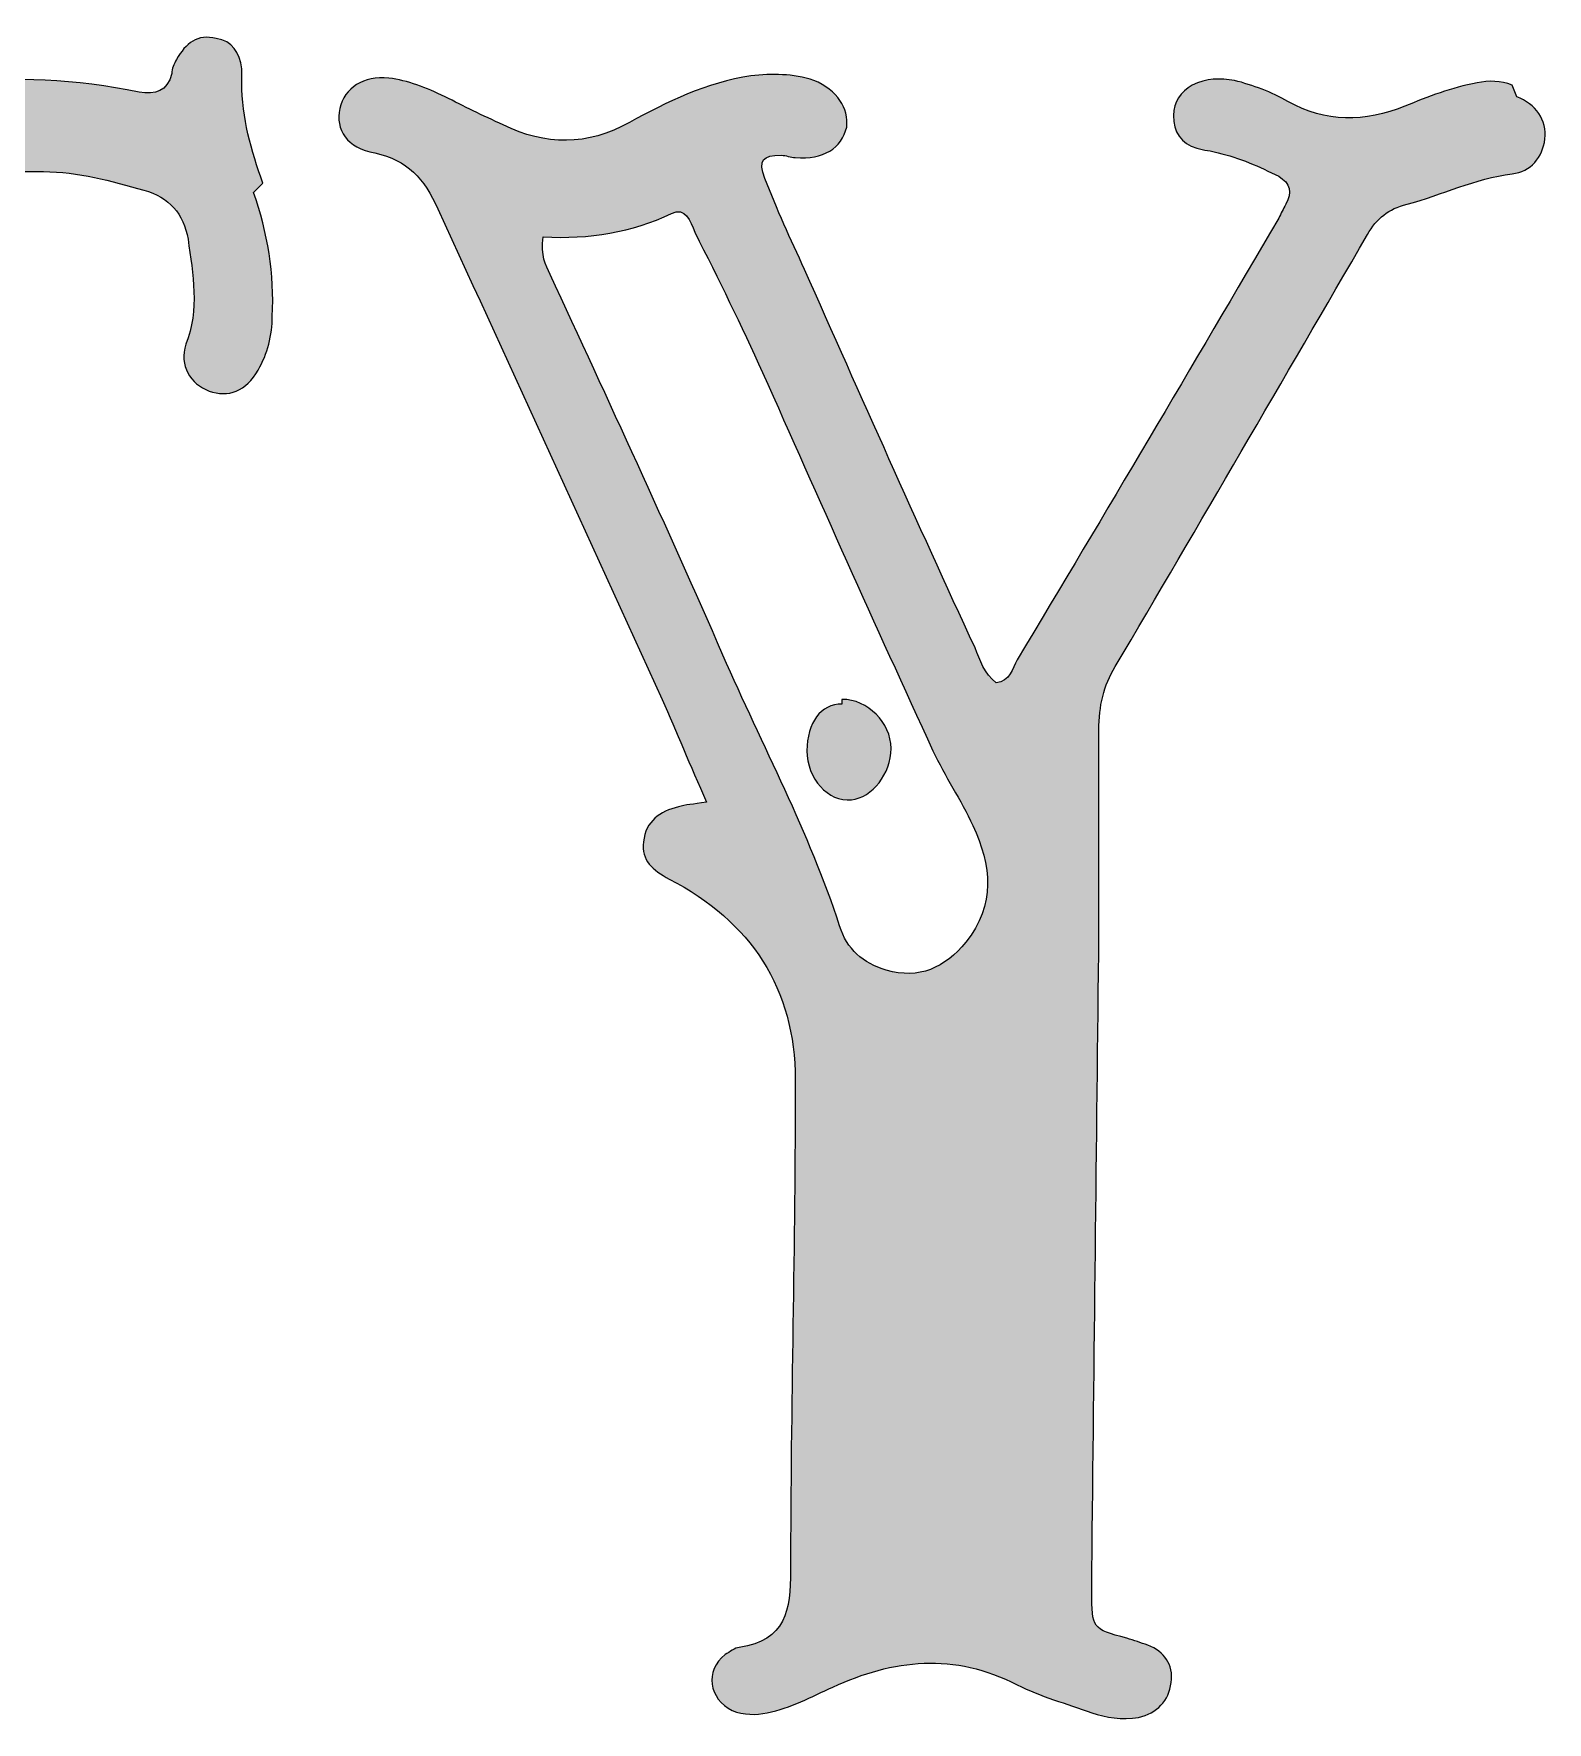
# Model space of a CAD drawing. Header units: inches. Extents: x 152 to 928, y -868 to -212.
# Drawn here: x 672.4 to 794.6, y -867.8 to -731.4 of the extents above; entities that cross this region are included whole.
import ezdxf

# ---------------------------------------------------------------- set-up
doc = ezdxf.new("R2010")
doc.units = ezdxf.units.IN
doc.header["$MEASUREMENT"] = 0
doc.layers.add('Layer 1', color=7, linetype='Continuous')

# ---------------------------------------------------------------- blocks, each defined once
blk = doc.blocks.new('block 6')
at = {"layer": 'Layer 1', "true_color": 0x2a4f7b}
h = blk.add_hatch(color=167, dxfattribs=at)
h.dxf.hatch_style = 2
edge = h.paths.add_edge_path()
edge.add_spline(control_points=[(690.13, -744.25), (691.26, -747.46), (691.82, -750.86), (691.64, -754.25), (691.64, -755.76), (691.26, -757.27), (690.5, -758.59), (689.56, -760.28), (688.05, -760.85), (686.54, -760.28), (685.03, -759.72), (684.09, -758.21), (684.66, -756.51), (685.79, -753.69), (685.22, -750.86), (684.84, -748.03), (684.47, -745.95), (683.34, -744.63), (681.26, -744.06), (678.62, -743.31), (675.98, -742.56), (673.15, -742.56), (670.13, -742.56), (667.12, -742.56), (664.1, -742.56), (662.97, -742.56), (661.84, -742.74), (660.89, -742.94), (657.88, -743.69), (657.5, -744.25), (657.5, -747.27), (657.5, -751.23), (657.5, -755.19), (657.5, -759.15), (657.5, -770.85), (656.74, -782.54), (656.37, -794.23), (656.37, -795.18), (656.37, -796.12), (656.37, -797.06), (656.18, -810.45), (656.18, -823.84), (655.61, -837.23), (655.42, -842.7), (655.42, -848.36), (654.86, -853.83), (654.67, -855.53), (654.86, -857.22), (654.86, -858.92), (654.86, -860.43), (655.61, -861.19), (657.12, -861.19), (658.06, -861.19), (659.01, -861.19), (659.95, -861.56), (661.27, -862.13), (662.03, -863.07), (662.03, -864.39), (662.03, -865.71), (661.27, -866.47), (660.14, -867.03), (659.2, -867.41), (658.06, -867.41), (656.93, -867.41), (654.1, -867.41), (651.46, -866.66), (648.82, -865.9), (643.16, -864.02), (637.51, -864.39), (631.85, -866.28), (630.34, -866.84), (628.64, -867.22), (626.94, -867.6), (626.19, -867.79), (625.25, -867.79), (624.49, -867.6), (622.79, -867.41), (621.85, -866.28), (621.67, -864.96), (621.48, -863.64), (622.23, -862.51), (623.74, -861.94), (624.11, -861.75), (624.49, -861.75), (624.87, -861.75), (627.51, -861), (627.51, -861), (627.51, -857.98), (627.51, -852.13), (627.51, -846.29), (627.7, -840.44), (627.89, -831.58), (628.08, -822.71), (628.26, -813.85), (628.26, -811.59), (628.08, -809.32), (627.13, -807.06), (626.38, -805.17), (625.44, -803.47), (623.36, -802.34), (621.48, -801.4), (621.1, -800.08), (621.67, -798.76), (622.23, -797.25), (623.55, -796.69), (625.44, -797.06), (625.81, -797.06), (626.19, -797.25), (626.57, -797.44), (628.08, -798), (628.64, -797.25), (628.83, -795.93), (629.02, -794.8), (629.02, -793.67), (629.02, -792.54), (629.02, -787.82), (629.21, -783.11), (629.21, -778.39), (629.02, -768.58), (629.77, -758.78), (629.77, -748.97), (629.77, -745.2), (629.77, -745.2), (626.19, -744.63), (620.72, -743.69), (615.25, -742.94), (609.6, -743.88), (607.71, -744.25), (606.77, -745.01), (606.39, -746.71), (605.63, -750.1), (604.5, -753.31), (605.45, -756.89), (606.01, -758.96), (604.88, -760.47), (603.18, -760.85), (601.67, -761.23), (599.97, -760.28), (599.22, -758.4), (598.47, -756.33), (598.09, -754.25), (598.47, -752.18), (598.84, -750.29), (599.22, -748.4), (599.79, -746.52), (600.73, -743.31), (601.48, -740.11), (601.3, -736.71), (601.11, -734.64), (601.86, -733.5), (603.18, -733.13), (604.5, -732.75), (605.82, -733.32), (606.58, -735.2), (607.33, -737.09), (608.46, -737.28), (610.16, -736.9), (613.37, -736.33), (616.57, -736.52), (619.78, -736.9), (626, -737.65), (632.23, -738.41), (638.26, -739.92), (642.6, -741.05), (646.94, -740.29), (651.08, -738.79), (660.89, -735.2), (670.7, -734.07), (680.88, -736.14), (682.2, -736.33), (683.15, -736.14), (683.52, -734.64), (683.52, -734.26), (683.71, -733.88), (683.9, -733.5), (684.66, -732.18), (685.6, -731.43), (687.11, -731.81), (688.43, -731.99), (688.99, -732.94), (689.18, -734.26), (689.18, -734.64), (689.18, -735.01), (689.18, -735.39), (689.18, -738.22), (689.94, -740.86), (690.88, -743.5), (690.88, -743.5), (690.13, -744.25), (690.13, -744.25)], knot_values=[0, 0, 0, 0, 1, 1, 1, 2, 2, 2, 3, 3, 3, 4, 4, 4, 5, 5, 5, 6, 6, 6, 7, 7, 7, 8, 8, 8, 9, 9, 9, 10, 10, 10, 11, 11, 11, 12, 12, 12, 13, 13, 13, 14, 14, 14, 15, 15, 15, 16, 16, 16, 17, 17, 17, 18, 18, 18, 19, 19, 19, 20, 20, 20, 21, 21, 21, 22, 22, 22, 23, 23, 23, 24, 24, 24, 25, 25, 25, 26, 26, 26, 27, 27, 27, 28, 28, 28, 29, 29, 29, 30, 30, 30, 31, 31, 31, 32, 32, 32, 33, 33, 33, 34, 34, 34, 35, 35, 35, 36, 36, 36, 37, 37, 37, 38, 38, 38, 39, 39, 39, 40, 40, 40, 41, 41, 41, 42, 42, 42, 43, 43, 43, 44, 44, 44, 45, 45, 45, 46, 46, 46, 47, 47, 47, 48, 48, 48, 49, 49, 49, 50, 50, 50, 51, 51, 51, 52, 52, 52, 53, 53, 53, 54, 54, 54, 55, 55, 55, 56, 56, 56, 57, 57, 57, 58, 58, 58, 59, 59, 59, 60, 60, 60, 61, 61, 61, 62, 62, 62, 63, 63, 63, 63], degree=3, periodic=1)
edge = h.paths.add_edge_path()
edge.add_spline(control_points=[(650.71, -762.17), (650.71, -756.89), (650.71, -752.93), (650.71, -748.97), (650.71, -747.08), (650.71, -746.89), (648.82, -747.27), (645.24, -748.21), (641.66, -748.21), (637.89, -748.03), (635.24, -747.84), (635.24, -747.84), (635.24, -750.67), (635.06, -761.98), (634.87, -773.3), (634.68, -784.62), (634.49, -791.22), (634.49, -797.82), (634.11, -804.42), (633.92, -806.68), (634.3, -806.87), (636.38, -805.93), (639.96, -804.23), (643.54, -804.04), (647.31, -805.93), (649.39, -806.87), (649.58, -806.68), (649.58, -804.23), (649.58, -800.27), (649.58, -796.31), (649.77, -792.35), (650.14, -781.6), (650.52, -770.85), (650.9, -761.42), (650.9, -761.42), (650.71, -762.17), (650.71, -762.17)], knot_values=[0, 0, 0, 0, 1, 1, 1, 2, 2, 2, 3, 3, 3, 4, 4, 4, 5, 5, 5, 6, 6, 6, 7, 7, 7, 8, 8, 8, 9, 9, 9, 10, 10, 10, 11, 11, 11, 12, 12, 12, 12], degree=3, periodic=1)
edge = h.paths.add_edge_path()
edge.add_spline(control_points=[(645.62, -794.8), (645.62, -797.06), (643.92, -798.76), (641.84, -798.76), (639.58, -798.76), (637.32, -796.31), (637.32, -793.86), (637.32, -791.59), (639.01, -789.71), (640.9, -789.71), (643.16, -789.71), (645.62, -792.35), (645.62, -794.8)], knot_values=[0, 0, 0, 0, 1, 1, 1, 2, 2, 2, 3, 3, 3, 4, 4, 4, 4], degree=3, periodic=1)
h = blk.add_hatch(color=167, dxfattribs=at)
h.dxf.hatch_style = 2
edge = h.paths.add_edge_path()
edge.add_spline(control_points=[(792.16, -736.52), (793.66, -737.09), (794.61, -738.41), (794.42, -739.92), (794.23, -741.43), (793.29, -742.56), (791.78, -742.74), (788.76, -743.12), (786.12, -744.44), (783.29, -745.2), (781.78, -745.57), (780.84, -746.33), (780.09, -747.65), (773.29, -759.34), (766.51, -771.03), (759.72, -782.54), (758.78, -784.05), (758.4, -785.75), (758.4, -787.63), (758.4, -793.1), (758.4, -798.57), (758.4, -804.04), (758.21, -821.2), (758.02, -838.37), (757.83, -855.53), (757.83, -856.09), (757.83, -856.66), (757.83, -857.22), (757.83, -860.24), (757.83, -860.24), (760.66, -861), (761.22, -861.19), (761.79, -861.37), (762.36, -861.56), (763.68, -862.13), (764.43, -863.07), (764.24, -864.58), (764.05, -866.09), (763.11, -867.03), (761.6, -867.41), (760.28, -867.6), (758.96, -867.41), (757.83, -867.03), (755.76, -866.28), (753.68, -865.71), (751.8, -864.77), (746.71, -862.13), (741.8, -862.69), (736.9, -864.96), (735.2, -865.71), (733.5, -866.66), (731.61, -867.03), (730.67, -867.22), (729.73, -867.22), (728.79, -866.84), (726.9, -865.9), (726.52, -863.64), (728.22, -862.32), (728.6, -862.13), (728.98, -861.75), (729.35, -861.75), (733.12, -861.19), (733.5, -858.73), (733.5, -855.53), (733.5, -842.33), (733.88, -829.12), (733.88, -815.92), (733.88, -808.57), (730.3, -803.1), (723.69, -799.7), (722.37, -798.95), (721.43, -798.2), (721.62, -796.69), (721.81, -794.99), (722.94, -794.23), (724.45, -793.86), (725.01, -793.67), (725.58, -793.67), (726.71, -793.48), (725.39, -790.46), (724.26, -787.82), (723.13, -785.18), (717.09, -771.98), (711.06, -758.78), (705.02, -745.57), (703.89, -743.12), (702.57, -741.62), (699.93, -741.05), (697.67, -740.67), (696.72, -739.16), (697.1, -737.47), (697.48, -735.77), (698.99, -734.82), (701.06, -735.01), (702.57, -735.2), (704.08, -735.77), (705.59, -736.52), (707.1, -737.28), (708.61, -738.03), (710.3, -738.79), (713.7, -740.48), (717.09, -740.48), (720.49, -738.6), (723.51, -736.9), (726.71, -735.39), (730.3, -734.82), (731.99, -734.64), (733.69, -734.64), (735.39, -735.2), (737.27, -735.96), (738.22, -737.47), (738.03, -738.97), (737.65, -740.67), (736.14, -741.62), (733.88, -741.43), (733.5, -741.43), (733.12, -741.24), (732.75, -741.24), (731.24, -741.24), (730.86, -741.62), (731.43, -743.12), (732.37, -745.57), (733.5, -748.03), (734.63, -750.48), (739.16, -760.66), (743.69, -770.85), (748.4, -781.03), (748.78, -781.98), (749.15, -783.11), (750.1, -783.86), (751.23, -783.67), (751.42, -782.73), (751.8, -781.98), (758.96, -770.09), (765.94, -758.21), (772.92, -746.33), (773.11, -745.95), (773.29, -745.57), (773.49, -745.2), (774.05, -744.25), (773.86, -743.5), (772.92, -742.94), (771.41, -742.18), (769.71, -741.43), (768.02, -741.05), (767.45, -740.86), (766.88, -740.86), (766.32, -740.67), (765, -740.29), (764.43, -739.35), (764.43, -738.03), (764.43, -736.9), (765, -736.14), (765.94, -735.58), (767.07, -735.01), (768.2, -735.01), (769.34, -735.2), (770.85, -735.58), (772.35, -736.14), (773.67, -736.9), (776.69, -738.6), (779.9, -738.6), (783.1, -737.28), (784.99, -736.52), (786.87, -735.77), (788.95, -735.39), (789.89, -735.2), (790.84, -735.2), (791.78, -735.58), (791.78, -735.58), (792.16, -736.52), (792.16, -736.52)], knot_values=[0, 0, 0, 0, 1, 1, 1, 2, 2, 2, 3, 3, 3, 4, 4, 4, 5, 5, 5, 6, 6, 6, 7, 7, 7, 8, 8, 8, 9, 9, 9, 10, 10, 10, 11, 11, 11, 12, 12, 12, 13, 13, 13, 14, 14, 14, 15, 15, 15, 16, 16, 16, 17, 17, 17, 18, 18, 18, 19, 19, 19, 20, 20, 20, 21, 21, 21, 22, 22, 22, 23, 23, 23, 24, 24, 24, 25, 25, 25, 26, 26, 26, 27, 27, 27, 28, 28, 28, 29, 29, 29, 30, 30, 30, 31, 31, 31, 32, 32, 32, 33, 33, 33, 34, 34, 34, 35, 35, 35, 36, 36, 36, 37, 37, 37, 38, 38, 38, 39, 39, 39, 40, 40, 40, 41, 41, 41, 42, 42, 42, 43, 43, 43, 44, 44, 44, 45, 45, 45, 46, 46, 46, 47, 47, 47, 48, 48, 48, 49, 49, 49, 50, 50, 50, 51, 51, 51, 52, 52, 52, 53, 53, 53, 54, 54, 54, 55, 55, 55, 56, 56, 56, 57, 57, 57, 57], degree=3, periodic=1)
edge = h.paths.add_edge_path()
edge.add_spline(control_points=[(748.21, -795.37), (747.27, -793.29), (745.95, -791.4), (745, -789.33), (740.29, -779.15), (735.76, -768.96), (731.24, -758.78), (729.54, -755.01), (727.66, -751.23), (725.77, -747.46), (725.39, -746.52), (725.01, -745.39), (723.88, -745.95), (720.68, -747.46), (717.28, -748.03), (713.51, -747.84), (713.32, -749.35), (713.7, -750.1), (714.08, -750.86), (718.79, -761.04), (723.51, -771.23), (728.03, -781.6), (731.24, -788.95), (735.01, -795.93), (737.46, -803.47), (738.03, -805.36), (739.35, -806.49), (741.23, -807.06), (743.88, -807.81), (745.95, -806.87), (747.65, -804.79), (750.1, -801.78), (749.72, -798.57), (748.21, -795.37)], knot_values=[0, 0, 0, 0, 1, 1, 1, 2, 2, 2, 3, 3, 3, 4, 4, 4, 5, 5, 5, 6, 6, 6, 7, 7, 7, 8, 8, 8, 9, 9, 9, 10, 10, 10, 11, 11, 11, 11], degree=3, periodic=1)
edge = h.paths.add_edge_path()
edge.add_spline(control_points=[(737.65, -785.18), (739.73, -785.18), (741.61, -787.07), (741.61, -789.14), (741.61, -791.22), (740.1, -793.1), (738.41, -793.29), (736.52, -793.48), (734.82, -791.59), (734.82, -789.33), (734.82, -787.07), (735.95, -785.56), (737.65, -785.56), (737.65, -785.56), (737.65, -785.18), (737.65, -785.18)], knot_values=[0, 0, 0, 0, 1, 1, 1, 2, 2, 2, 3, 3, 3, 4, 4, 4, 5, 5, 5, 5], degree=3, periodic=1)
at = {"layer": 'Layer 1', "lineweight": 0}
for points, knots in [([(690.13, -744.25), (691.26, -747.46), (691.82, -750.86), (691.64, -754.25), (691.64, -755.76), (691.26, -757.27), (690.5, -758.59), (689.56, -760.28), (688.05, -760.85), (686.54, -760.28), (685.03, -759.72), (684.09, -758.21), (684.66, -756.51), (685.79, -753.69), (685.22, -750.86), (684.84, -748.03), (684.47, -745.95), (683.34, -744.63), (681.26, -744.06), (678.62, -743.31), (675.98, -742.56), (673.15, -742.56), (670.13, -742.56), (667.12, -742.56), (664.1, -742.56), (662.97, -742.56), (661.84, -742.74), (660.89, -742.94), (657.88, -743.69), (657.5, -744.25), (657.5, -747.27), (657.5, -751.23), (657.5, -755.19), (657.5, -759.15), (657.5, -770.85), (656.74, -782.54), (656.37, -794.23), (656.37, -795.18), (656.37, -796.12), (656.37, -797.06), (656.18, -810.45), (656.18, -823.84), (655.61, -837.23), (655.42, -842.7), (655.42, -848.36), (654.86, -853.83), (654.67, -855.53), (654.86, -857.22), (654.86, -858.92), (654.86, -860.43), (655.61, -861.19), (657.12, -861.19), (658.06, -861.19), (659.01, -861.19), (659.95, -861.56), (661.27, -862.13), (662.03, -863.07), (662.03, -864.39), (662.03, -865.71), (661.27, -866.47), (660.14, -867.03), (659.2, -867.41), (658.06, -867.41), (656.93, -867.41), (654.1, -867.41), (651.46, -866.66), (648.82, -865.9), (643.16, -864.02), (637.51, -864.39), (631.85, -866.28), (630.34, -866.84), (628.64, -867.22), (626.94, -867.6), (626.19, -867.79), (625.25, -867.79), (624.49, -867.6), (622.79, -867.41), (621.85, -866.28), (621.67, -864.96), (621.48, -863.64), (622.23, -862.51), (623.74, -861.94), (624.11, -861.75), (624.49, -861.75), (624.87, -861.75), (627.51, -861), (627.51, -861), (627.51, -857.98), (627.51, -852.13), (627.51, -846.29), (627.7, -840.44), (627.89, -831.58), (628.08, -822.71), (628.26, -813.85), (628.26, -811.59), (628.08, -809.32), (627.13, -807.06), (626.38, -805.17), (625.44, -803.47), (623.36, -802.34), (621.48, -801.4), (621.1, -800.08), (621.67, -798.76), (622.23, -797.25), (623.55, -796.69), (625.44, -797.06), (625.81, -797.06), (626.19, -797.25), (626.57, -797.44), (628.08, -798), (628.64, -797.25), (628.83, -795.93), (629.02, -794.8), (629.02, -793.67), (629.02, -792.54), (629.02, -787.82), (629.21, -783.11), (629.21, -778.39), (629.02, -768.58), (629.77, -758.78), (629.77, -748.97), (629.77, -745.2), (629.77, -745.2), (626.19, -744.63), (620.72, -743.69), (615.25, -742.94), (609.6, -743.88), (607.71, -744.25), (606.77, -745.01), (606.39, -746.71), (605.63, -750.1), (604.5, -753.31), (605.45, -756.89), (606.01, -758.96), (604.88, -760.47), (603.18, -760.85), (601.67, -761.23), (599.97, -760.28), (599.22, -758.4), (598.47, -756.33), (598.09, -754.25), (598.47, -752.18), (598.84, -750.29), (599.22, -748.4), (599.79, -746.52), (600.73, -743.31), (601.48, -740.11), (601.3, -736.71), (601.11, -734.64), (601.86, -733.5), (603.18, -733.13), (604.5, -732.75), (605.82, -733.32), (606.58, -735.2), (607.33, -737.09), (608.46, -737.28), (610.16, -736.9), (613.37, -736.33), (616.57, -736.52), (619.78, -736.9), (626, -737.65), (632.23, -738.41), (638.26, -739.92), (642.6, -741.05), (646.94, -740.29), (651.08, -738.79), (660.89, -735.2), (670.7, -734.07), (680.88, -736.14), (682.2, -736.33), (683.15, -736.14), (683.52, -734.64), (683.52, -734.26), (683.71, -733.88), (683.9, -733.5), (684.66, -732.18), (685.6, -731.43), (687.11, -731.81), (688.43, -731.99), (688.99, -732.94), (689.18, -734.26), (689.18, -734.64), (689.18, -735.01), (689.18, -735.39), (689.18, -738.22), (689.94, -740.86), (690.88, -743.5), (690.88, -743.5), (690.13, -744.25), (690.13, -744.25)], [0, 0, 0, 0, 1, 1, 1, 2, 2, 2, 3, 3, 3, 4, 4, 4, 5, 5, 5, 6, 6, 6, 7, 7, 7, 8, 8, 8, 9, 9, 9, 10, 10, 10, 11, 11, 11, 12, 12, 12, 13, 13, 13, 14, 14, 14, 15, 15, 15, 16, 16, 16, 17, 17, 17, 18, 18, 18, 19, 19, 19, 20, 20, 20, 21, 21, 21, 22, 22, 22, 23, 23, 23, 24, 24, 24, 25, 25, 25, 26, 26, 26, 27, 27, 27, 28, 28, 28, 29, 29, 29, 30, 30, 30, 31, 31, 31, 32, 32, 32, 33, 33, 33, 34, 34, 34, 35, 35, 35, 36, 36, 36, 37, 37, 37, 38, 38, 38, 39, 39, 39, 40, 40, 40, 41, 41, 41, 42, 42, 42, 43, 43, 43, 44, 44, 44, 45, 45, 45, 46, 46, 46, 47, 47, 47, 48, 48, 48, 49, 49, 49, 50, 50, 50, 51, 51, 51, 52, 52, 52, 53, 53, 53, 54, 54, 54, 55, 55, 55, 56, 56, 56, 57, 57, 57, 58, 58, 58, 59, 59, 59, 60, 60, 60, 61, 61, 61, 62, 62, 62, 63, 63, 63, 63]), ([(792.16, -736.52), (793.66, -737.09), (794.61, -738.41), (794.42, -739.92), (794.23, -741.43), (793.29, -742.56), (791.78, -742.74), (788.76, -743.12), (786.12, -744.44), (783.29, -745.2), (781.78, -745.57), (780.84, -746.33), (780.09, -747.65), (773.29, -759.34), (766.51, -771.03), (759.72, -782.54), (758.78, -784.05), (758.4, -785.75), (758.4, -787.63), (758.4, -793.1), (758.4, -798.57), (758.4, -804.04), (758.21, -821.2), (758.02, -838.37), (757.83, -855.53), (757.83, -856.09), (757.83, -856.66), (757.83, -857.22), (757.83, -860.24), (757.83, -860.24), (760.66, -861), (761.22, -861.19), (761.79, -861.37), (762.36, -861.56), (763.68, -862.13), (764.43, -863.07), (764.24, -864.58), (764.05, -866.09), (763.11, -867.03), (761.6, -867.41), (760.28, -867.6), (758.96, -867.41), (757.83, -867.03), (755.76, -866.28), (753.68, -865.71), (751.8, -864.77), (746.71, -862.13), (741.8, -862.69), (736.9, -864.96), (735.2, -865.71), (733.5, -866.66), (731.61, -867.03), (730.67, -867.22), (729.73, -867.22), (728.79, -866.84), (726.9, -865.9), (726.52, -863.64), (728.22, -862.32), (728.6, -862.13), (728.98, -861.75), (729.35, -861.75), (733.12, -861.19), (733.5, -858.73), (733.5, -855.53), (733.5, -842.33), (733.88, -829.12), (733.88, -815.92), (733.88, -808.57), (730.3, -803.1), (723.69, -799.7), (722.37, -798.95), (721.43, -798.2), (721.62, -796.69), (721.81, -794.99), (722.94, -794.23), (724.45, -793.86), (725.01, -793.67), (725.58, -793.67), (726.71, -793.48), (725.39, -790.46), (724.26, -787.82), (723.13, -785.18), (717.09, -771.98), (711.06, -758.78), (705.02, -745.57), (703.89, -743.12), (702.57, -741.62), (699.93, -741.05), (697.67, -740.67), (696.72, -739.16), (697.1, -737.47), (697.48, -735.77), (698.99, -734.82), (701.06, -735.01), (702.57, -735.2), (704.08, -735.77), (705.59, -736.52), (707.1, -737.28), (708.61, -738.03), (710.3, -738.79), (713.7, -740.48), (717.09, -740.48), (720.49, -738.6), (723.51, -736.9), (726.71, -735.39), (730.3, -734.82), (731.99, -734.64), (733.69, -734.64), (735.39, -735.2), (737.27, -735.96), (738.22, -737.47), (738.03, -738.97), (737.65, -740.67), (736.14, -741.62), (733.88, -741.43), (733.5, -741.43), (733.12, -741.24), (732.75, -741.24), (731.24, -741.24), (730.86, -741.62), (731.43, -743.12), (732.37, -745.57), (733.5, -748.03), (734.63, -750.48), (739.16, -760.66), (743.69, -770.85), (748.4, -781.03), (748.78, -781.98), (749.15, -783.11), (750.1, -783.86), (751.23, -783.67), (751.42, -782.73), (751.8, -781.98), (758.96, -770.09), (765.94, -758.21), (772.92, -746.33), (773.11, -745.95), (773.29, -745.57), (773.49, -745.2), (774.05, -744.25), (773.86, -743.5), (772.92, -742.94), (771.41, -742.18), (769.71, -741.43), (768.02, -741.05), (767.45, -740.86), (766.88, -740.86), (766.32, -740.67), (765, -740.29), (764.43, -739.35), (764.43, -738.03), (764.43, -736.9), (765, -736.14), (765.94, -735.58), (767.07, -735.01), (768.2, -735.01), (769.34, -735.2), (770.85, -735.58), (772.35, -736.14), (773.67, -736.9), (776.69, -738.6), (779.9, -738.6), (783.1, -737.28), (784.99, -736.52), (786.87, -735.77), (788.95, -735.39), (789.89, -735.2), (790.84, -735.2), (791.78, -735.58), (791.78, -735.58), (792.16, -736.52), (792.16, -736.52)], [0, 0, 0, 0, 1, 1, 1, 2, 2, 2, 3, 3, 3, 4, 4, 4, 5, 5, 5, 6, 6, 6, 7, 7, 7, 8, 8, 8, 9, 9, 9, 10, 10, 10, 11, 11, 11, 12, 12, 12, 13, 13, 13, 14, 14, 14, 15, 15, 15, 16, 16, 16, 17, 17, 17, 18, 18, 18, 19, 19, 19, 20, 20, 20, 21, 21, 21, 22, 22, 22, 23, 23, 23, 24, 24, 24, 25, 25, 25, 26, 26, 26, 27, 27, 27, 28, 28, 28, 29, 29, 29, 30, 30, 30, 31, 31, 31, 32, 32, 32, 33, 33, 33, 34, 34, 34, 35, 35, 35, 36, 36, 36, 37, 37, 37, 38, 38, 38, 39, 39, 39, 40, 40, 40, 41, 41, 41, 42, 42, 42, 43, 43, 43, 44, 44, 44, 45, 45, 45, 46, 46, 46, 47, 47, 47, 48, 48, 48, 49, 49, 49, 50, 50, 50, 51, 51, 51, 52, 52, 52, 53, 53, 53, 54, 54, 54, 55, 55, 55, 56, 56, 56, 57, 57, 57, 57]), ([(748.21, -795.37), (747.27, -793.29), (745.95, -791.4), (745, -789.33), (740.29, -779.15), (735.76, -768.96), (731.24, -758.78), (729.54, -755.01), (727.66, -751.23), (725.77, -747.46), (725.39, -746.52), (725.01, -745.39), (723.88, -745.95), (720.68, -747.46), (717.28, -748.03), (713.51, -747.84), (713.32, -749.35), (713.7, -750.1), (714.08, -750.86), (718.79, -761.04), (723.51, -771.23), (728.03, -781.6), (731.24, -788.95), (735.01, -795.93), (737.46, -803.47), (738.03, -805.36), (739.35, -806.49), (741.23, -807.06), (743.88, -807.81), (745.95, -806.87), (747.65, -804.79), (750.1, -801.78), (749.72, -798.57), (748.21, -795.37)], [0, 0, 0, 0, 1, 1, 1, 2, 2, 2, 3, 3, 3, 4, 4, 4, 5, 5, 5, 6, 6, 6, 7, 7, 7, 8, 8, 8, 9, 9, 9, 10, 10, 10, 11, 11, 11, 11]), ([(737.65, -785.18), (739.73, -785.18), (741.61, -787.07), (741.61, -789.14), (741.61, -791.22), (740.1, -793.1), (738.41, -793.29), (736.52, -793.48), (734.82, -791.59), (734.82, -789.33), (734.82, -787.07), (735.95, -785.56), (737.65, -785.56), (737.65, -785.56), (737.65, -785.18), (737.65, -785.18)], [0, 0, 0, 0, 1, 1, 1, 2, 2, 2, 3, 3, 3, 4, 4, 4, 5, 5, 5, 5])]:
    blk.add_open_spline(points, degree=3, knots=knots, dxfattribs=at)
blk = doc.blocks.new('block 2')
at = {"layer": 'Layer 1'}
blk.add_blockref('block 6', (0, 0), dxfattribs=at)

msp = doc.modelspace()

# ---------------------------------------------------------------- block references
at = {"layer": 'Layer 1'}
msp.add_blockref('block 2', (0, 0), dxfattribs=at)

doc.saveas('drawing.dxf')
